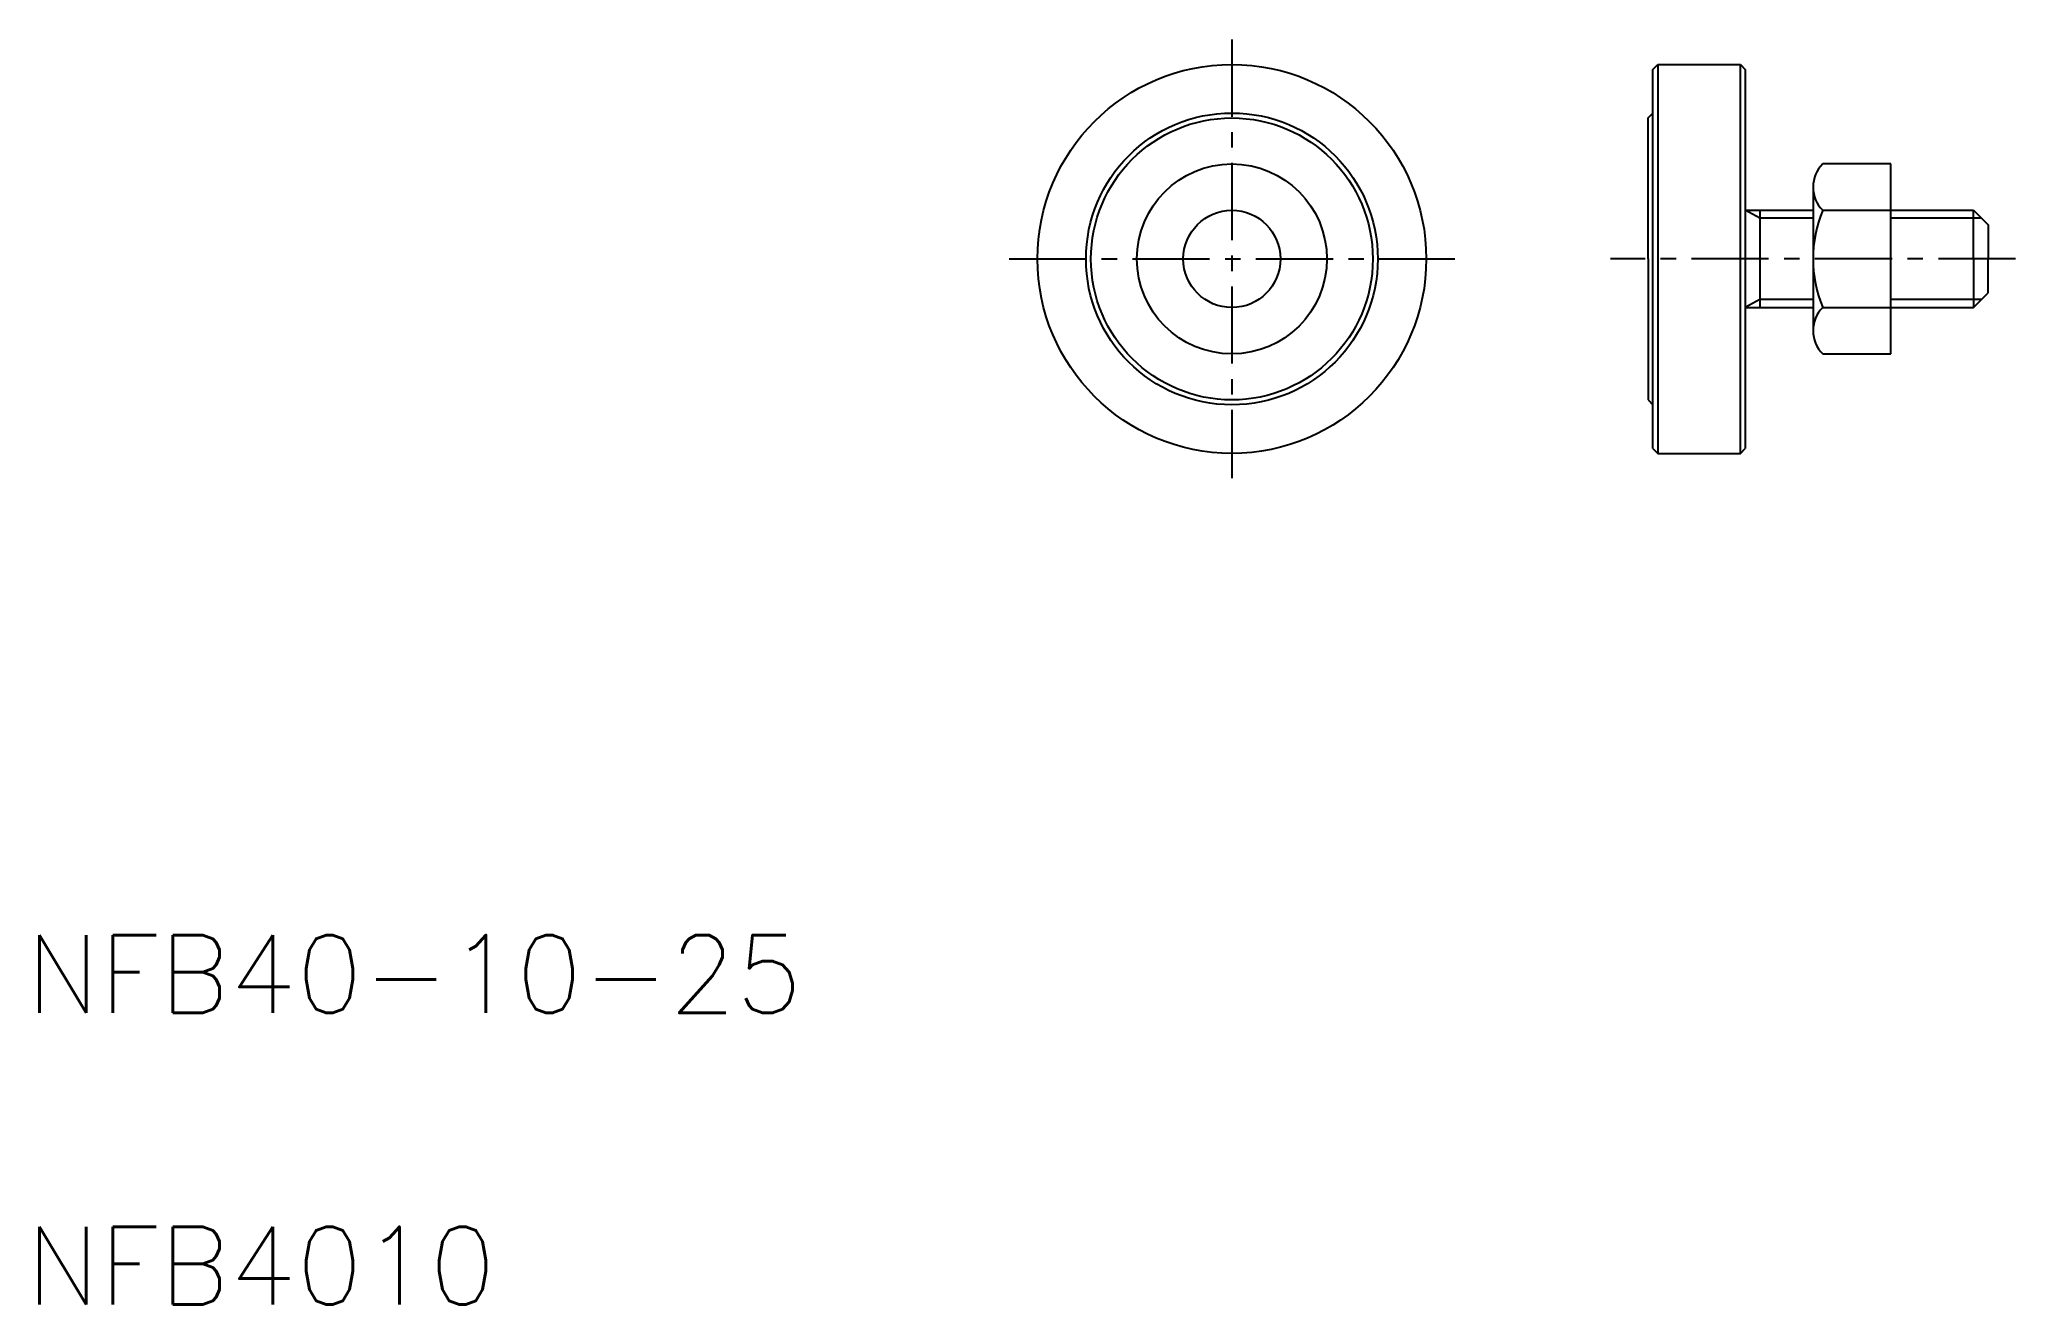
# Model space of a CAD drawing. Extents: x 21 to 225, y 20 to 150.
import ezdxf

# ---------------------------------------------------------------- set-up
doc = ezdxf.new("R2010")
doc.units = 0
doc.header["$LTSCALE"] = 0.25
doc.linetypes.add('CENTER', pattern=[50.8, 31.75, -6.35, 6.35, -6.35])
doc.layers.get('0').update_dxf_attribs({"linetype": 'CONTINUOUS'})
doc.layers.add('CENTER', color=1, linetype='CENTER')
doc.styles.get("Standard").update_dxf_attribs({"font": 'txt', "bigfont": 'BIGFONT'})

msp = doc.modelspace()

# ---------------------------------------------------------------- linework, layer by layer
at = {"color": 7, "linetype": 'CONTINUOUS'}
for p, q in [((187.398042, 147.058013), (187.898042, 147.558013)), ((187.398042, 108.058013), (187.398042, 147.058013)), ((187.898042, 147.558013), (196.398042, 147.558013)), ((187.898042, 147.558013), (187.898042, 107.558013)), ((196.398042, 147.558013), (196.898042, 147.058013)), ((196.398042, 107.558013), (196.398042, 147.558013)), ((196.898042, 147.058013), (196.898042, 108.058013)), ((186.898042, 142.058013), (187.398042, 142.558013)), ((187.398042, 142.558013), (187.398042, 142.558013)), ((186.898042, 127.558013), (186.898042, 142.058013)), ((211.874817, 137.328128), (204.874817, 137.328128)), ((211.874817, 117.787898), (211.874817, 137.328128)), ((203.874817, 134.943071), (203.874817, 120.172956)), ((196.898042, 132.558013), (203.874817, 132.558013)), ((198.398042, 132.558013), (198.398042, 122.558013)), ((204.874817, 132.558013), (211.874817, 132.558013)), ((211.874817, 132.558013), (220.398042, 132.558013)), ((220.398042, 132.558013), (221.898042, 131.058013)), ((220.398042, 127.558013), (220.398042, 132.558013)), ((221.898042, 131.058013), (221.898042, 127.558013)), ((186.898042, 127.558013), (186.898042, 113.058013)), ((220.398042, 127.558013), (220.398042, 122.558013)), ((221.898042, 124.058013), (221.898042, 127.558013)), ((220.398042, 122.558013), (221.898042, 124.058013)), ((196.898042, 122.558013), (203.874817, 122.558013)), ((204.874817, 122.558013), (211.874817, 122.558013)), ((211.874817, 122.558013), (220.398042, 122.558013)), ((204.874817, 117.787898), (211.874817, 117.787898)), ((186.898042, 113.058013), (187.398042, 112.558013)), ((187.398042, 112.558013), (187.398042, 112.558013)), ((187.398042, 108.058013), (187.898042, 107.558013)), ((196.398042, 107.558013), (196.898042, 108.058013)), ((187.898042, 107.558013), (196.398042, 107.558013))]:
    msp.add_line(p, q, dxfattribs=at)
at = {"color": 3, "linetype": 'CONTINUOUS'}
for p, q in [((198.398042, 131.746013), (196.898042, 132.558013)), ((203.874817, 131.746013), (198.398042, 131.746013)), ((221.210042, 131.746013), (211.874817, 131.746013)), ((198.398042, 123.370013), (196.898042, 122.558013)), ((203.874817, 123.370013), (198.398042, 123.370013)), ((221.210042, 123.370013), (211.874817, 123.370013))]:
    msp.add_line(p, q, dxfattribs=at)
at = {"color": 7, "linetype": 'CONTINUOUS'}
for radius in [20, 15.011785, 14.5, 9.770115, 5]:
    msp.add_circle((144.0726, 127.558013), radius, dxfattribs=at)
for centre, radius, start, end in [((207.219067, 134.943071), 3.34425, 134.505623, 180), ((207.219067, 134.943071), 3.34425, 180, 225.494377), ((216.874817, 127.558013), 13, 157.380135, 202.619865), ((207.219067, 120.172956), 3.34425, 134.505623, 180), ((207.219067, 120.172956), 3.34425, 180, 225.494377)]:
    msp.add_arc(centre, radius, start, end, dxfattribs=at)
at = {"layer": 'CENTER', "color": 1, "linetype": 'CENTER'}
for p, q in [((144.0726, 150.127929), (144.0726, 104.988096)), ((121.143639, 127.558013), (167.001561, 127.558013)), ((224.707968, 127.558013), (183.041666, 127.558013))]:
    msp.add_line(p, q, dxfattribs=at)

# ---------------------------------------------------------------- texts
at = {"color": 7, "linetype": 'CONTINUOUS'}
for s, p in [('NFB40-10-25', (20, 50)), ('NFB4010', (20, 20))]:
    msp.add_text(s, height=8, dxfattribs=at).set_placement(p)

doc.saveas('drawing.dxf')
